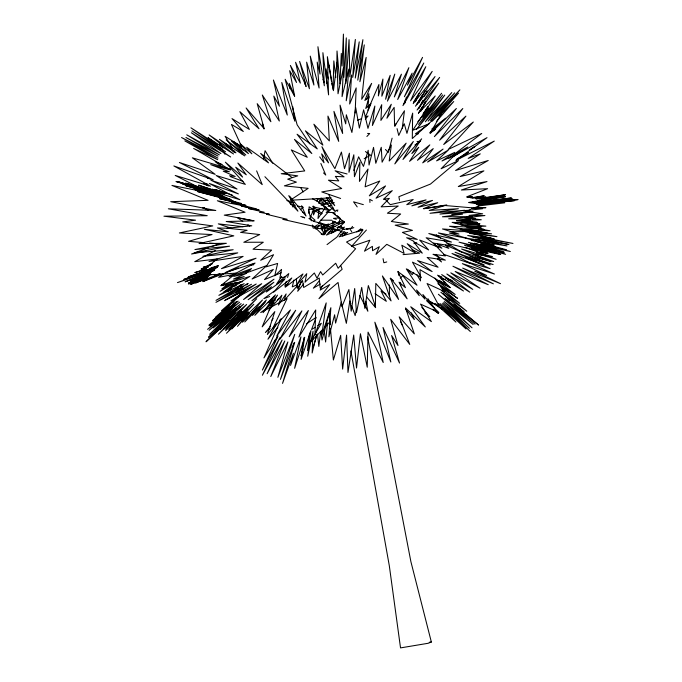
<?xml version="1.0" encoding="UTF-8"?>
<svg xmlns="http://www.w3.org/2000/svg" width="682" height="682" viewBox="0 0 682 682"><rect width="100%" height="100%" fill="white"/><g stroke="black" fill="none" stroke-linecap="round" stroke-linejoin="round"><path stroke-width="1.02" d="M345.936 83.306L346.303 37.894L343.847 77.322L343.413 34.1L342.049 66.035L341.307 53.384L339.934 83.733L337.019 50.988L336.806 66.845M332.313 231.573L332.484 225.213M332.543 223.091L332.594 220.968L338.63 223.662L340.224 218.214M333.063 89.325L333.83 60.903L335.825 77.526M355.126 113.007L356.175 87.901L349.678 104.014L351.614 74.986L346.226 100.774L348.809 69.095L342.066 96.639L343.43 67.765L338.025 93.766L337.104 62.156L333.438 90.646L327.377 56.691L328.571 94.875L322.893 52.676L324.308 85.779L317.931 46.717L320.037 74.074L317.215 62.096L319.099 88.021L310.267 56.112L313.908 85.054L306.644 62.147L309.406 88.737L299.62 61.423L306.261 86.623L295.596 62.275L300.336 83.102L290.387 65.429L296.534 82.488L289.705 70.723L294.641 96.256L285.144 79.265L297.113 124.763L309.884 143.911M308.81 213.389L309.117 206.825L320.642 214.259L322.211 213.526L312.663 206.757L328.664 210.371L317.863 201.514L312.561 198.837M367.999 107.091L368.902 93.681L366.745 99.606M346.268 80.212L349.056 39.616L349.798 76.819L355.365 39.437L352.713 77.398L359.243 41.832L355.271 78.063L362.909 39.658L357.777 80.169L364.282 44.884L359.891 81.695L366.157 57.441L361.682 99.308L371.639 83.357L364.853 100.476L369.235 96.733L365.74 108.455L370.965 103.621L365.484 116.963M321.222 228.675L321.461 225.853M304.863 84.082L305.059 81.985L305.672 86.171M327.479 323.123L325.612 342.006L324.274 330.779M319.031 209.4L317.983 218.521L325.493 207.405M319.73 203.313L320.08 200.278L318.844 203.031M309.56 333.148L307.505 350.539L310.012 340.318M320.651 331.426L318.826 346.447L317.497 333.958M402.244 128.335L404.452 110.765L394.588 126.264L394.153 107.381L386.916 118.225L391.28 104.269L380.906 120.424L381.715 104.687L372.398 125.497L374.853 106.042L367.965 128.352L363.625 109.819L359.38 128.097L355.706 107.62L351.903 132.47L346.337 114.781L345.723 123.877L340.054 105.147L342.645 133.476L333.941 111.362L338.707 141.379L327.94 116.076L329.346 140.944L313.873 124.209L322.901 145.121L305.417 130.833L317.258 148.898L297.071 134.235L311.836 153.535L294.454 139.375L307.267 157.269L291.299 149.895L304.718 170.926L281.214 173.722L297.744 175.837L287.676 179.161L296.423 182.12L284.385 185.845L308.162 188.351L290.174 200.278L331.145 197.814M304.095 337.513L301.052 355.902L303.047 348.903M263.44 159.69L265.076 150.696L272.74 163.271M356.371 309.619L355.152 315.596L351.588 305.877M404.997 103.05L406.378 97.023M293.925 280.021L292.263 286.875L297.13 284.786M345.109 234.676L345.569 232.775M316.55 334.888L312.151 352.995L313.038 331.196L307.735 356.243L310.907 330.557L301.086 359.38L304.683 337.3L294.633 368.314L300.924 336.84L290.532 365.407L293.396 353.31L282.553 383.386L294.684 342.338L280.438 379.371L294.735 334.359L277.864 377.325L287.881 341.938L270.763 376.566L284.795 340.957L267.122 373.719L282.135 339.951L262.391 375.245L279.944 337.581L262.391 370.087L278.034 335.825L263.951 357.905L281.172 318.861L279.594 320.233M388.621 151.523L392.107 138.173M395.321 125.846L395.858 123.792M313.277 346.933L317.002 334.751M286.321 281.316L284.778 286.15L288.043 283.823M287.548 277.455L288.776 273.584L276.619 283.968L281.7 276.295M324.581 234.736L325.212 232.75M403.949 104.031L405.227 100.024M301.043 281.76L297.693 291.257L303.712 283.934M353.788 170.44L358.63 156.809L363.472 166.408L368.186 150.279L369.047 165.044L373.531 147.38L375.808 163.279L381.264 147.303L382.099 162.188L391.374 144.985L389.183 161.029L406.14 143.152L394.81 163.927L413.326 141.489L402.977 159.46L421.655 138.821L411.817 153.552L418.731 147.329L409.567 161.31L429.813 144.882L417.452 160.304L433.258 148.625L422.712 162.862L443.087 149.068L427.571 162.077L448.415 150.014L436.608 160.858L454.775 152.367L441.996 160.978L454.365 155.351L441.092 168.744L458.466 160.577L430.461 184.072L398.876 196.697L399.541 200.244M274.957 340.079L274.224 342.04L277.702 336.797M309.841 218.555L314.59 206.996M316.968 201.216L317.761 199.289M415.449 101.789L419.012 93.246L413.471 102.326M270.379 307.42L262.178 326.849L274.837 311.597L267.37 334.495L276.449 323.924L267.941 339.235L277.872 327.334M271.197 305.476L273.252 300.617M367.794 110.186L378.902 84.525L378.382 95.923L382.926 79.044L381.835 96.205L390.181 75.335L385.611 99.257L394.784 74.099L387.453 101.124L401.425 74.185L394.324 96.946L408.885 67.68L397.691 99.504L412.141 73.153L407.435 85.148L422.55 57.365L404.366 96.733L423.803 63.008L402.943 105.633L425.815 66.691L410.53 100.859L432.2 71.38L413.198 103.621L435.039 76.537L415.466 106.196L439.643 77.398L417.06 110.032L438.756 83.17L418.509 113.033L435.227 95.949L412.721 130.313L429.541 123.587M292.058 347.513L294.164 342.739M315.553 210.38L313.498 214.975L313.174 210.798M418.808 108.822L422.84 100.356M425.534 94.713L427.324 90.953L424.213 96.358M418.859 102.897L424.86 90.757M420.982 111.055L425.636 101.652M322.39 285.767L320.148 290.097L329.713 284.582L318.963 298.648L338.059 282.476L341.98 306.653L348.886 289.543L351.196 311.18L354.691 288.503L356.481 312.569L361.716 287.412L364.853 308.417L368.331 285.579L375.398 306.312L375.808 283.405L391.076 300.907L382.406 275.937L398.578 299.424L390.479 278.145L407.137 298.835L399.03 282.126L405.44 287.659L397.938 271.717L417.017 285.212L406.302 268.87L421.399 277.685L412.448 262.118L432.132 271.581L417.572 260.609L438.057 267.216L427.162 257.446L445.363 260.157L433.01 254.292L445.44 255.903L433.385 243.107L450.785 245.784L444.008 240.669M422.337 116.98L427.912 106.699L423.172 113.604M416.864 104.355L422.192 95.292M418.424 113.238L422.226 106.955M423.309 105.156L424.937 102.462M321.964 230.192L323.004 228.479L320.881 228.521M318.554 202.955L321.469 198.564M271.982 320.19L273.107 318.562M413.735 272.459L412.184 274.701L407.393 269.288M352.5 226.407L350.932 228.641L353.813 227.626M259.186 306.465L252.485 315.391L265.571 301.632M319.278 280.754L313.345 288.205L320.293 284.044M417.836 121.72L428.799 108.037L422.712 116.929L441.612 93.255L418.526 124.431L442.695 94.9L416.37 129.512L444.766 95.105L425.304 121.797L451.757 92.573L428.168 121.106L454.698 92.837L430.598 120.612L459.89 89.862L432.192 121.191L458.534 93.127L438.5 115.974M270.686 326.107L265.392 332.518L270.123 328.426M436.42 121.549L453.743 101.516L439.617 115.573M365.33 119.086L368.075 116L365.22 117.151M243.431 313.396L228.913 329.756L247.438 310.284L231.854 328.98L247.575 312.85L237.472 326.354L249.109 313.217L242.485 322.202L257.114 307.539M318.392 223.125L329.721 210.414M297.523 285.647L284.138 300.395L286.142 293.942L278.469 305.05L281.871 295.212L268.989 310.071L277.54 295.101L263.099 312.654L275.46 294.837L254.829 315.348L266.398 299.952L244.761 321.981L262.502 299.944L241.351 320.327L248.649 311.819L226.492 333.268L253.857 304.215L225.606 330.702L256.688 298.759L223.534 329.508L246.662 304.496L216.143 329.577L243.67 304.087L213.21 327.931L241.155 303.618L207.575 329.355L239.612 302.177L209.365 325.834L238.163 301.129L215.29 317.377L247.447 289.279L225.674 299.91M366.396 230.039L351.46 246.475L369.857 240.217L364.495 251.189L372.389 246.373L372.534 250.712L379.345 246.713L376.012 254.403L386.779 244.327L404.111 253.423L401.8 245.205L416.08 253.568L407.214 243.721L422.294 253.167L413.838 241.991L428.62 249.944L419.643 240.03L438.321 247.148L426.139 237.771L451.467 242.076L428.825 233.525L458.372 240.09L438.338 232.937L466.863 238.282L449.336 232.988L458.977 234.054L442.482 228.956L469.54 230.934L449.523 226.262L469.915 227.072L452.132 222.4L477.596 222.622L456.582 220.84L481.296 219.757L464.698 217.797L484.928 215.555L468.986 215.435L482.668 213.816L463.223 210.832L482.6 208.718L444.664 205.495L424.187 208.683M331.665 233.261L333.822 230.942L336.968 230.448M366.882 136.485L369.704 133.527L367.581 133.433M322.552 329.551L310.191 342.415L321.324 323.294L317.769 325.57M324.734 327.283L329.824 321.989L330.02 324.103M230.269 313.797L209.63 334.282L240.183 306.627M231.744 312.33L236.168 307.94L209.135 330.301L229.391 311.989M234.608 313.686L206.015 341.793L228.905 320.489L219.919 329.756L241.675 309.568L218.453 334.223L233.576 319.713M323.302 234.83L331.333 226.987L333.865 226.995L326.439 235.111L344.384 227.115L336.84 237.166L327.036 244.599M240.269 306.687L208.556 337.275L232.153 315.775M433.496 130.944L435.687 128.838L429.711 132.675M237.353 316.081L241.897 311.725L225.725 329.406L247.583 308.724M274.471 296.474L267.753 302.748L275.34 300.114M244.199 290.728L238.819 295.707L243.653 291.734M400.249 278.094L402.781 275.758L419.251 295.656L416.557 289.969L424.929 299.083L422.908 294.505L434.784 308.673L427.895 298.631M315.868 229.135L319.449 225.87L315.212 227.362M233.721 314.342L235.299 312.902M430.376 131.856L445.602 118.225L431.74 129.094M240.976 284.59L234.702 290.174L238.069 287.838M245.98 289.407L221.369 310.762L234.003 301.64M235.154 304.888L210.619 326.107L232.247 308.946M237.933 290.387L242.749 286.244M228.598 306.943L212.503 320.711L236.441 301.725M236.466 301.794L208.854 325.229L228.538 309.901M300.31 209.715L303.379 207.285L297.463 205.981M227.652 284.292L221.846 288.878L231.394 283.533M360.931 228.709L356.797 231.931L362.347 229.297M230.175 308.631L231.812 307.352M236.364 282.416L223.815 291.956L240.098 281.837M448.458 158.608L481.748 133.476L448.185 149.477L473.308 122.018L443.701 144.49L465.917 116.136L439.634 140.185L462.814 108.506L434.366 136.639L456.377 108.481L430.154 133.553L442.831 110.936L412.295 138.523L412.67 113.127L406.941 133.348L404.247 123.706L398.748 135.462L397.06 128.651M274.104 302.561L260.686 312.578L287.122 298.571L272.757 328.349L290.43 309.918L276.645 336.243L295.673 310.267L279.739 339.338L301.896 310.89L289.211 336.686L308.349 310.515L298.904 337.061L315.706 309.969L314.939 334.905L326.192 302.902L321.819 335.186L330.864 307.71L328.877 336.823L334.623 314.777L335.604 323.098L341.273 302.117L346.345 323.336L349.798 301.009L350.872 303.925M277.463 300.054L279.143 298.801M342.688 236.194L347.675 232.485L340.668 234.548M224.676 283.013L221.241 285.528L223.048 284.496M231.53 288.682L227.421 291.691L231.684 288.853M234.821 286.278L236.466 285.076M238.112 283.874L239.766 282.672M274.13 291.18L263.849 298.648L269.68 296.517M427.878 124.789L415.389 133.825L418.381 133.817M235.529 292.467L238.862 290.063M246.364 284.658L248.035 283.456M223.483 273.942L218.615 277.335L234.958 274.215M414.912 145.01L420.138 141.362L417.009 141.506M239.749 286.679L241.437 285.511M241.215 288.136L242.869 287.011M246.185 284.769L247.839 283.652M216.424 274.778L214.719 275.929L219.493 273.891M306.329 323.967L316.226 317.3L311.538 329.559L315.101 327.283M453.095 156.758L467.809 146.954L452.209 155.658M232.255 283.235L220.098 291.308L235.35 282.672M333.063 207.925L326.141 212.392L334.095 212.537M469.412 150.006L474.791 146.621L471.117 148.736M456.352 160.031L468.679 152.41L456.966 158.966M292.544 206.885L295.212 205.239M313.567 221.121L315.093 220.201L310.378 216.092M242.187 284.701L239.518 286.295L241.351 285.656M364.154 158.753L370.565 155.164L365.424 151.549M452.345 156.937L487.025 137.645L455.857 160.44L494.279 141.08L468.193 158.42L480.273 153.868L455.593 170.491L488.227 160.492L460.145 176.561L483.896 170.867L458.304 186.57L486.999 181.574L461.356 190.014L487.613 188.684L466.676 196.851L486.496 199.425L468.56 202.486L481.833 204.523L473.376 208.334M215.307 250.567L194.771 261.649L217.132 258.93L201.403 272.118L218.479 265.724L208.112 274.889L215.35 274.437M320.455 203.654L326.849 200.269M330.156 228.785L324.462 231.633L324.76 226.68L321.205 228.044M332.057 227.839L344.401 221.684M465.857 211.718L470.554 209.604M332.722 199.954L321.154 205.129L334.248 202.605M320.472 228.427L324.197 226.765M326.064 225.938L335.399 221.786M209.596 274.454L188.385 283.124L210.951 274.36L188.556 283.968L208.718 276.295L190.704 284.428L207.567 277.523L195.538 282.996L220.124 273.832L202.81 281.632L238.248 267.873M340.957 226.057L337.104 227.635L341.222 226.893M281.163 272.783L264.514 279.603L273.329 269.433L252.11 278.989L266.73 265.588L245.196 273.32L251.59 268.589L229.092 276.824L255.085 263.064L225.793 272.348L256.065 258.205L221.471 268.657L243.116 256.381L208.999 261.47L237.762 252.86L202.886 256.279L233.167 249.723L194.353 252.732L229.561 246.193L194.924 249.561L226.381 243.303L199.033 243.551L233.798 235.844L204.387 229.305L228.308 231.837L217.405 227.958L231.53 228.368L218.291 223.858L242.997 226.705M357.624 120.228L361.426 118.685M367.658 336.959L410.888 561.627L431.348 642.009L428.168 643.279L400.53 647.9L389.311 565.753L350.923 350.991M210.678 272.757L190.133 280.975L209.553 274.138M214.259 270.413L185.069 281.828L210.67 272.681M250.209 270.149L233.662 276.457L246.637 273.312L233.483 279.066L244.19 276.56L221.616 285.315L249.91 276.423L218.854 295.357L244.182 283.635L215.972 300.378L247.583 283.857L215.938 302.348L251.479 284.258L224.404 300.66L256.227 284.019L230.883 300.898L261.735 283.678L243.559 299.534L274.028 279.177L248.146 299.713L273.874 282.246L251.905 300.762L271.487 286.738L266.295 292.024L285.067 278.682L273.593 292.186L291.785 277.983L285.195 287.267L302.953 273.959L297.096 284.513L306.755 273.704L304.999 282.246L314.325 272.979L316.985 278.188L320.574 271.607L322.714 274.991L335.697 263.226L338.144 268.273L355.612 248.751L346.541 242.05L358.723 235.929L363.012 229.877L339.039 236.85L344.802 231.718L340.429 232.17M325.467 233.679L322.595 234.77L313.584 225.998M328.34 232.588L332.177 231.13L333.89 232.127M323.933 228.47L326.891 227.353M328.86 226.603L338.724 222.878M208.172 247.864L191.557 254.011L205.853 251.343M212.085 246.424L218.931 243.892L209.51 243.099M217.89 266.014L188.232 276.96L217.081 267.293M217.174 267.429L183.799 279.424L214.907 268.904L177.473 282.604L214.242 270.328M346.609 229.425L349.542 228.368L351.767 231.837M312.194 211.693L322.1 208.368M324.086 207.703L326.064 207.038M328.051 206.382L332.015 205.052M206.689 268.657L194.83 272.63L205.836 269.364M254.582 263.678L250.584 265.008L253.619 264.846M238.009 290.626L244.548 288.46M413.897 243.679L416.753 242.732M460.401 223.287L470.469 219.971M472.481 219.306L475.499 218.317L466.479 217.191M207.967 266.986L201.037 269.177L208.172 267.208M210.141 265.127L203.108 267.301L210.303 265.383M328.698 224.037L323.447 225.41M210.849 267.881L217.848 265.81M386.754 261.922L383.864 262.766L383.062 258.683M324.061 231.215L327.053 230.371M338.843 221.786L342.986 220.891M468.176 197.396L472.276 196.544L467.144 197.294M472.089 198.147L484.246 195.785L470.606 197.857M341.682 226.577L337.232 227.421L338.494 230.345M242.741 281.64L220.849 285.715L236.006 273.15L217.413 274.309M285.98 276.798L279.893 277.915L281.572 269.381L274.744 275.775L277.625 263.448L266.048 266.85L273.576 254.71L260.635 260.268L271.632 250.123L253.005 249.237L263.329 242.221L243.806 242.272L259.697 234.557L240.584 232.392L247.131 230.286L227.106 228.206L251.76 225.819L226.202 221.497L254.241 220.84L224.242 215.137L245.06 212.247L217.345 200.738L242.255 205.572L214.557 191.795L239.893 199.707L209.348 183.492L238.419 193.91L210.909 180.201L237.038 189.05L216.185 175.504L245.341 184.387L225.35 162.154L242.604 177.09L235.716 167.218L246.287 174.814L237.856 163.041L262.238 184.626L256.628 170.875M476.019 198.82L485.934 197.03L476.599 198.334M321.213 234.25L324.078 233.781L321.716 228.785L313.14 228.052L312.347 224.958M337.982 210.065L335.885 210.406L337.65 211.224M479.719 198.846L505.507 194.702L476.079 198.854M342.211 229.621L350.591 228.308M481.663 199.383L504.646 195.853L480.819 199.05M429.31 642.282L431.348 642.009M477.434 200.389L479.523 200.116M481.603 199.835L505.558 196.672L472.166 202.17L511.44 197.968L474.271 202.861L512.762 199.118L475.976 203.492L518.073 199.579L476.326 204.319M346.49 228.973L350.198 228.504M477.843 206.024L504.731 202.81L479.932 204.736M479.975 204.609L514.526 200.61L477.357 204.216M456.684 220.627L470.861 219.101L448.671 218.794L472.319 216.603L442.439 216.782L462.524 214.174L451.697 214.472L472.993 211.77L439.924 214.054L464.792 210.261L430.035 213.287L458.364 208.709L429.208 210.448L446.744 204.915L423.343 208.735L437.716 202.725L418.083 207.243L432.499 200.397L411.834 205.862L426.054 199.886L406.77 204.685L413.181 199.494L390.275 204.643L384.281 198.419M403.062 254.616L419.592 253.175L411.988 249.629M289.773 203.023L293.908 202.69L286.866 200.551M308.452 209.51L313.959 209.076M323.976 229.075L327.991 228.802M282.195 279.876L284.249 279.748M460.12 229.067L478.116 228.146L466.249 226.774M471.407 208.36L485.959 207.669L473.632 207.78M464.672 210.533L466.786 210.44M450.333 231.744L475.593 231.42L463.146 230.073M332.125 223.227L334.231 223.21M337.385 223.193L342.637 223.167M205.171 192.009L207.209 192.009M204.66 207.754L202.605 207.746L208.368 210.218M320.591 220.141L331.887 220.235M475.166 234.122L477.238 234.156M462.217 221.803L476.931 222.281L453.607 222.571L479.514 224.267L460.819 224.864L481.373 227.123L466.283 226.62M476.155 226.756L480.409 226.91L477.289 226.467M475.09 233.832L477.187 233.977M478.662 228.939L483.947 229.357L477.732 228.581M204.276 242.656L188.582 241.334L212.059 234.565L179.375 232.954L212.775 225.904L182.742 221.906L195.555 220.175L163.927 216.194L207.243 215.7L168.36 208.794L215.802 210.482L170.713 201.71L208.078 200.329L171.941 185.419L209.306 192.818L175.214 175.436L210.55 186.22L173.859 165.939L213.219 179.775L179.392 162.487L215.214 174.353L192.367 157.815L230.243 169.093M466.215 231.42L491.603 233.849L464.911 229.689L490.094 230.789L467.929 226.842L485.891 226.126L468.065 224.446L479.992 223.824L465.84 221.011M465.746 230.866L467.818 231.07M471.961 231.479L487.494 233.022L468.875 229.459M229.484 175.803L235.205 176.468L223.236 171.191L229.382 171.762L210.704 164.626L230.687 170.031L193.628 148.446L217.711 159.69L184.813 140.867L217.976 158.13L181.557 137.517L218.052 156.11L185.922 137.466L219.331 154.865L186.74 134.814L220.934 153.552L191.369 132.76L230.652 156.971L191.923 130.867L225.572 151.796L190.909 127.79L217.711 144.951L208.01 137.713L233.534 153.996L209.118 134.925L235.946 152.87L219.408 139.307L244.685 155.888L226.177 139.887L245.818 155.002L231.394 141.029L248.436 153.629L240.337 143.808L251.863 153.8L246.688 147.295L268.52 162.87L260.66 153.424L292.015 177.542M469.668 233.423L496.956 236.663L465.746 230.951M318.238 222.835L321.384 223.21M476.88 252.187L487.903 253.499L477.332 249.399M484.604 241.24L488.781 241.743L484.629 240.865M471.518 227.805L474.629 228.189M323.183 232.826L325.229 233.108M207.788 184.191L203.637 183.577L208.308 185.922M492.37 246.287L495.49 246.756L492.361 246.142M483.862 243.491L494.254 245.153L475.883 241.428M471.33 240.149L506.999 245.921L475.422 239.032M468.602 244.42L470.699 244.753M484.297 246.935L486.385 247.276M471.398 236.458L512.975 243.44L481.654 237.131L494.177 238.853L480.836 236.143M316.363 198.65L328.792 200.806M488.176 240.814L508.968 244.54L471.373 236.501M478.073 248.461L482.208 249.22L476.13 247.737M441.169 278.844L445.269 279.603M448.338 280.174L452.43 280.933M253.218 220.823L237.541 217.822L242.741 221.335M471.637 248.47L500.733 254.531L459.037 242.144L504.492 252.843L468.398 242.366L510.332 251.496L480.631 243.483L493.367 245.691L465.201 238.018L498.934 242.988L467.716 235.486L491.807 238.419L465.098 231.641M484.382 246.799L486.419 247.225M469.941 256.534L493.674 261.53L473.061 254.079L492.515 256.603L476.837 252.468M481.816 244.361L506.573 249.782L481.373 242.971M290.558 204.455L294.505 205.325M470.554 243.585L503.836 251.726L474.493 243.133M340.156 218.428L338.315 217.976L333.489 218.376L336.286 219.331M467.23 244.506L505.626 254.318L479.565 246.424M230.618 199.315L196.876 190.704L231.13 199.937L197.771 191.608L241.411 203.458L219.613 198.641L245.938 205.393L231.675 202.435L256.747 208.965L241.428 206.049L259.143 210.047L248.41 208.504L264.181 212.213L259.706 212.307L269.211 214.105L266.543 214.276L287.182 219.306L282.783 219.357L314.794 226.569L317.411 224.898L331.162 229.007L340.463 230.934L319.185 223.474L328.247 225.691L325.297 224.429L313.771 221.394L308.937 218.521M207.294 178.138L210.38 178.948M465.9 257.319L493.12 264.539L474.945 258.461M347.078 173.978L335.143 170.773L344.103 176.834L335.339 176.391L338.758 180.892L328.451 180.184L341.733 188.513L321.768 191.932L340.616 198.453M471.288 240.252L474.314 241.07M476.334 241.616L479.352 242.434M229.689 198.999L194.541 189.468L222.75 196.425L185.939 185.802L219.297 194.864L182.614 184.055L216.39 193.526L175.99 181.514L214.677 192.503L178.258 181.77L213.048 191.599L185.598 183.177L224.472 194.063L198.59 185.172L221.138 192.469L212.324 189.212L226.211 193.543L215.41 189.587L232.323 195.086M363.344 204.634L353.549 201.829L357.206 206.902M467.221 244.54L500.349 254.25L464.51 245.264L487.809 253.235L446.991 243.329L461.748 252.11L445.534 245.051L448.807 248.359L437.588 244.224L441.859 248.222L434.34 244.881M443.667 254.352L470.597 263.499L452.013 253.474L484.109 264.829L455.073 252.221L490.179 264.948L459.012 250.797L490.869 261.718L461.595 249.015L496.129 259.322L465.354 247.336M302.765 212.29L304.769 212.972M438.927 275.937L441.842 276.943M445.73 278.29L451.569 280.302M300.805 216.484L304.752 217.865L302.961 217.064M230.499 176.672L243.124 181.395M222.059 164.447L215.214 161.685L222.843 167.414M466.761 257.915L490.128 268.674L466.761 261.786L494.45 274.036L462.336 263.619L486.667 275.477L474.774 271.248L500.503 283.678L462.652 268.086L493.401 283.848L452.925 266.236L488.244 284.709L455.175 271.487L480.026 288.188L450.811 272.851L472.797 289.407L446.838 273.985L469.796 292.186L441.68 274.573L463.479 291.009L437.571 275.153L450.154 287.429L420.001 269.671L420.513 280.899L416.855 274.573M413.991 241.377L406.608 237.754L417.29 239.433L402.389 232.409L412.465 230.371L395.193 225.188L408.356 224.054L391.323 221.462L400.666 214.003L387.376 213.219L398.228 206.041L381.11 206.851L389.345 198.368L383.446 199.408L392.278 190.645L376.063 198.189L385.535 185.913L369.32 195.845L379.755 181.028L365.109 186.817L368.024 169.042L359.457 181.412L359.908 162.145L354.435 176.689L353.822 154.78L348.988 172.341L349.406 153.203L344.504 168.65L341.418 152.069L334.871 168.659L321.921 146.698L328.511 162.862L321.657 153.842L324.018 162.734L319.679 156.894M448.151 299.355L449.958 300.319L443.095 293.635M332.611 225.196L335.348 226.663M372.381 200.789L369.755 199.323L369.951 202.443M242.033 146.86L233.167 141.421L235.333 143.723M386.072 294.155L380.991 290.975L386.336 301.308L375.049 293.712M222.11 148.906L217.72 146.05L221.599 149.537M430.495 301.538L442.831 309.645M444.587 310.804L448.108 313.115L441.919 307.625M247.933 224.847L249.663 226.023M439.378 280.37L450.163 287.685L437.853 281.231L455.184 294.445L437.861 283.644L457.588 298.366L440.563 286.79M390.155 278.358L393.454 280.626M432.49 309.296L438.432 313.439L434.639 309.79M227.967 145.36L226.245 144.115L234.267 152.282M229.681 146.613L231.394 147.858M436.386 234.915L440.623 238.112M437.435 258.785L441.484 261.948L436.096 254.343M443.343 281.513L445.005 282.817M329.892 210.619L324.206 206.066L320.489 198.445M332.33 212.571L344.521 222.323L340.574 225.972L343.975 229.433M424.869 312.799L429.796 316.772L421.774 307.301M441.97 288.605L459.762 303.405L441.527 290.515L466.786 311.231L440.87 292.254L464.067 311.921L454.135 304.394L478.568 325.058L445.048 298.256L475.056 324.163L438.364 294.249L473.163 324.487L444.238 301.606L472.038 327.82L443.206 302.731L469.395 328.306L442.175 303.626L470.341 331.537L440.043 303.584L466.028 328.963L438.441 303.712L455.943 322.075L435.474 303.575M333.958 212.963L335.527 214.276M337.096 215.589L339.44 217.558M232.349 150.449L234.693 152.41M448.108 307.744L449.66 309.168M323.507 172.904L325.783 175.052L320.872 163.475M321.077 197.993L335.476 211.804L326.269 197.584M264.906 176.698L297.949 211.198L288.742 195.657M385.492 149.494L388.348 152.546M222.903 147.9L219.519 144.038L220.499 145.888M327.854 197.669L334.726 205.666L328.639 194.481M243.005 150.083L239.629 146.076L240.149 148.011M405.483 309.023L414.375 319.585L411.331 312.868M366.439 296.644L375.603 307.701L375.194 303.533M289.628 196.203L306.022 216.024L301.64 205.683M295.025 118.404L293.78 116.682L294.701 119.631M434.869 278.068L444.647 291.649L427.06 283.524L439.055 305.962L426.489 300.617L438.901 312.484L420.513 304.104L431.391 321.631L410.743 306.764L425.304 326.968L405.526 307.897L414.332 333.873L399.183 316.84L409.763 344.41L390.667 319.287L397.998 345.51L391.596 335.527L399.524 363.063L383.003 327.437L390.837 361.989L374.861 322.185L383.216 362.534L368.05 332.134L367.24 367.223L360.437 333.754L356.516 368.024L353.694 335.033L347.973 372.466L346.567 335.092L342.637 369.107L340.668 335.339L333.379 360.019L330.412 328.323M300.54 187.567L303.294 191.855M263.448 125.752L262.348 123.996L263.985 128.966M232.332 147.977L225.12 136.34L241.726 146.792L231.437 124.431L243.329 131.49L231.991 118.583L249.365 129.41L239.859 111.678L259.024 128.753L246.1 107.944L264.173 128.659L257.199 103.673L270.89 121.72L262.297 94.986L279.33 121.029L273.814 96.094L279.424 106.23L273.405 79.999L287.284 115.053L281.785 82.513L294.888 121.225L292.689 106.511M234.003 150.662L235.111 152.444M222.451 149.597L224.907 154.234M359.883 295.596L367.862 311.265L365.876 301.274M400.624 321.895L402.516 325.715M294.641 96L289.236 83.374L290.021 88.634M340.642 265.383L342.159 269.296L320.19 288.034L319.236 278.043L303.652 287.497L302.527 280.43L297.318 288.443L296.303 279.057M323.029 79.291L324.069 82.207M240.669 149.946L241.718 153.825M308.639 210.516L311.29 220.832M313.2 205.981L313.703 208.044M328.281 78.95L326.005 68.848L326.789 83.579M398.049 271.393L398.859 275.485M400.283 282.646L400.888 285.715M331.443 81.252L328.937 64.978L329.355 70.195M331.759 83.289L332.066 85.327M320.898 331.384L322.015 340.02L329.167 313.618L330.284 324.666M389.379 284.982L389.456 296.278M212.017 263.798L209.033 264.727L212.068 263.891"/></g></svg>
